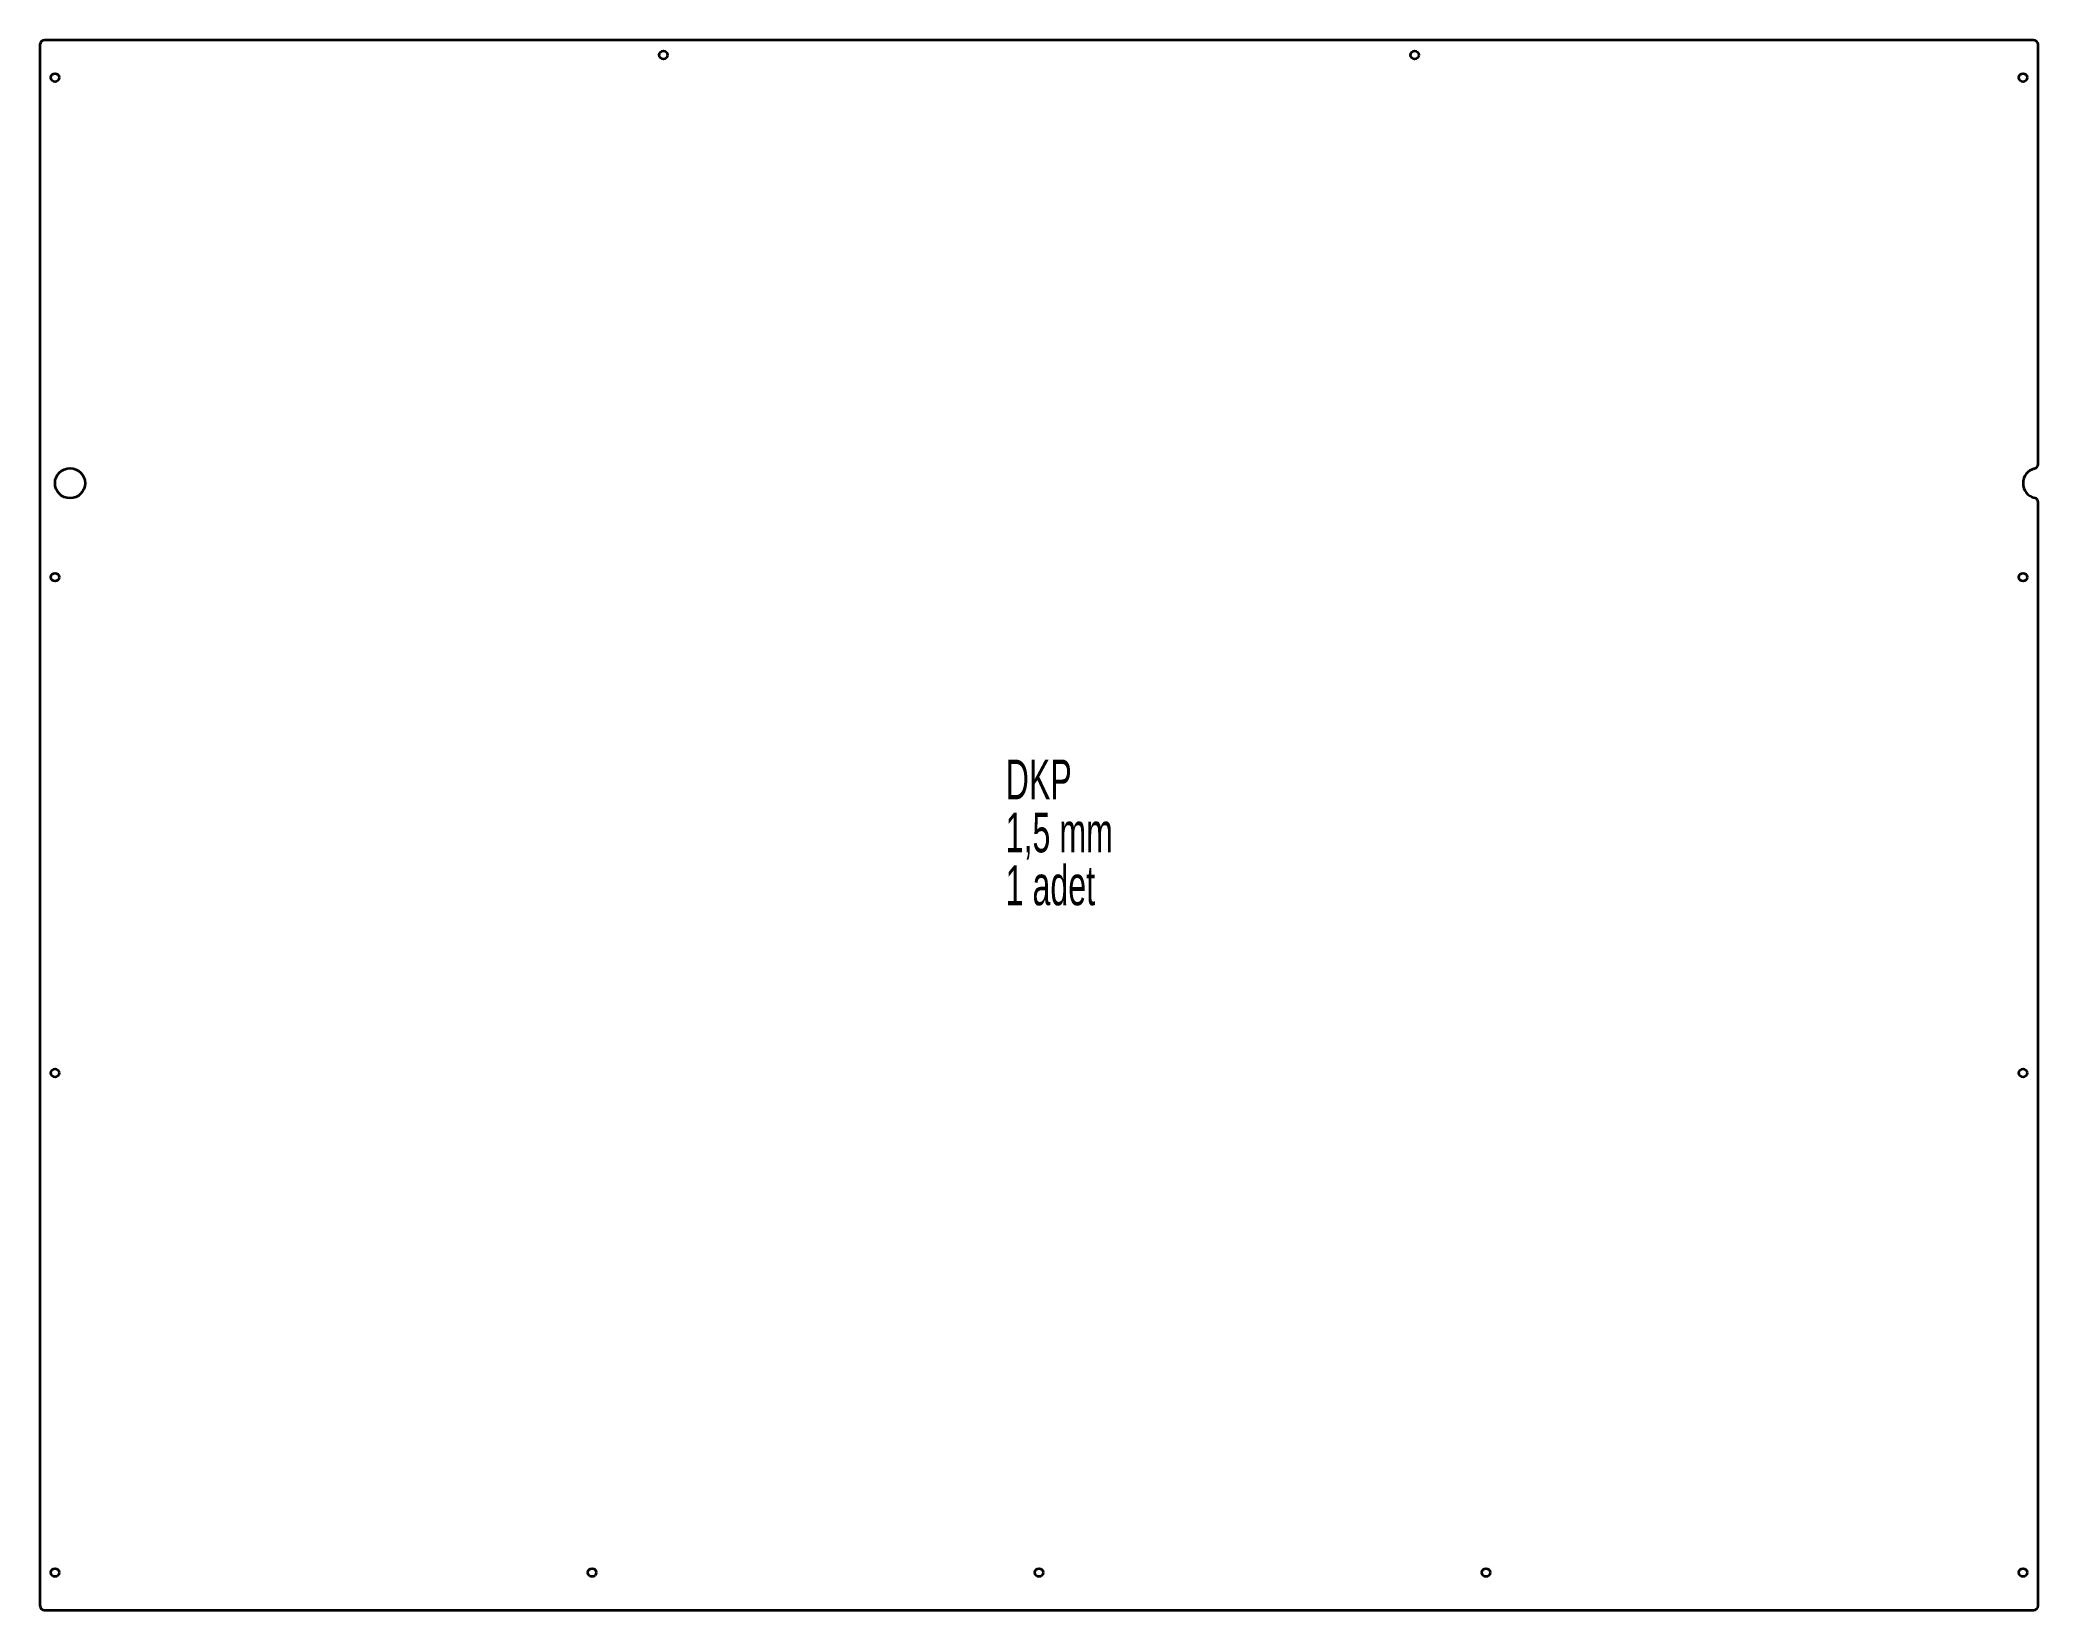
# Model space of a CAD drawing. Header units: millimetres. Extents: x -330 to 1000, y -408 to 637.
import ezdxf

# ---------------------------------------------------------------- set-up
doc = ezdxf.new("R2010")
doc.units = ezdxf.units.MM
doc.styles.add('SLDTEXTSTYLE0', font='TXT', dxfattribs={"width": 0.605})

# ---------------------------------------------------------------- blocks, each defined once
blk = doc.blocks.new('SW_NOTE_0')
at = {"color": 0, "linetype": 'Continuous', "lineweight": 0, "char_height": 26.46, "attachment_point": 1, "style": 'SLDTEXTSTYLE0'}
for s, insert in [('DKP', (0, 34.1)), ('1,5 mm', (0, -1.2)), ('1 adet', (0, -36.4))]:
    blk.add_mtext(s, dxfattribs=dict(at, insert=insert))

msp = doc.modelspace()

# ---------------------------------------------------------------- linework, layer by layer
at = {"color": 7, "linetype": 'Continuous', "lineweight": 35}
for p, q in [((-330.2, 634), (-330.2, -405)), ((996.8, 637), (-327.2, 637)), ((999.8, 354.7), (999.8, 634)), ((999.8, -405), (999.8, 329.4)), ((-327.2, -408), (996.8, -408))]:
    msp.add_line(p, q, dxfattribs=at)
for centre, radius in [((84.8, 627), 2.75), ((584.8, 627), 2.75), ((-320.2, 612), 2.75), ((989.8, 612), 2.75), ((-310.2, 342), 10), ((-320.2, 279.5), 2.75), ((989.8, 279.5), 2.75), ((-320.2, -50.5), 2.75), ((989.8, -50.5), 2.75), ((-320.2, -383), 2.75), ((37.3, -383), 2.75), ((334.8, -383), 2.75), ((632.3, -383), 2.75), ((989.8, -383), 2.75)]:
    msp.add_circle(centre, radius, dxfattribs=at)
for centre, radius, start, end in [((-327.2, 634), 3, 90, 180), ((996.8, 634), 3, 0, 90), ((999.8, 342), 10, 103.3424, 256.6576), ((996.8, 354.7), 3, 283.3424, 0), ((996.8, 329.4), 3, 0, 76.6576), ((-327.2, -405), 3, 180, 270), ((996.8, -405), 3, 270, 0)]:
    msp.add_arc(centre, radius, start, end, dxfattribs=at)

# ---------------------------------------------------------------- block references
at = {"color": 7, "linetype": 'Continuous', "lineweight": 0}
msp.add_blockref('SW_NOTE_0', (312.6, 124), dxfattribs=at)

doc.saveas('drawing.dxf')
